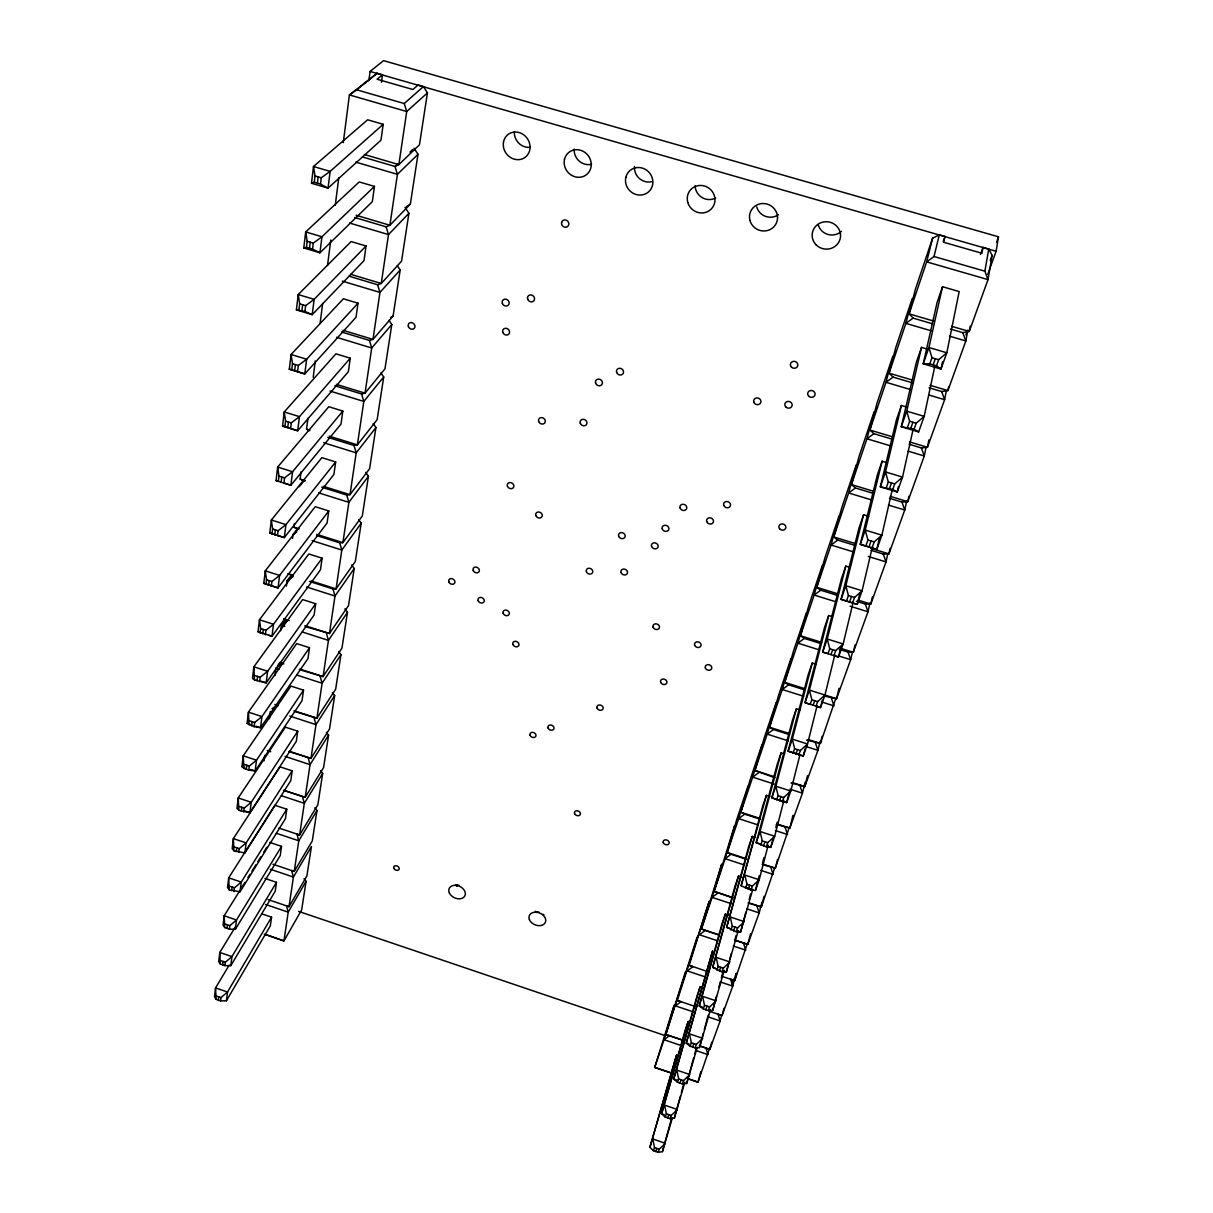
<?xml version="1.0" encoding="UTF-8"?>
<svg xmlns="http://www.w3.org/2000/svg" width="1213" height="1213" viewBox="0 0 1213 1213"><rect width="100%" height="100%" fill="white"/><g stroke="black" fill="none" stroke-linecap="round" stroke-linejoin="round"><path stroke-width="1.5" d="M241.948 766.586L243.237 755.82L290.953 686.073L303.523 690.167L302.052 700.644L255.155 770.952L248.832 770.119L243.858 768.466L241.948 766.586L244.692 767.495M247.118 723.297L248.438 712.137L296.7 643.587L309.512 647.712L307.981 658.553L260.552 727.709L254.139 726.678L247.118 723.297L249.908 724.222M258.02 631.776L259.461 619.752L308.845 553.977L322.112 558.192L320.475 569.822L271.985 636.294L258.02 631.776L262.387 633.186M263.797 583.347L265.283 570.853L315.244 506.7L328.768 510.946L327.07 523.015L278.035 587.911L263.797 583.347L268.24 584.772M269.802 532.992L271.348 519.998L321.885 457.65L335.667 461.941L333.893 474.465L284.327 537.602L269.802 532.992L272.819 533.947M276.048 480.606L277.656 467.066L328.784 406.719L342.824 411.055L341.005 424.05L290.877 485.261L276.048 480.606L278.353 481.227L278.975 476.148L277.656 467.066L292.56 471.736L342.824 411.055M282.553 426.051L284.236 411.95L335.94 353.817L350.269 358.184L348.374 371.694L297.685 430.751L282.553 426.051L297.685 430.751L299.459 416.65L350.269 358.184M289.331 369.192L291.075 354.484L343.385 298.792L358.017 303.205L356.031 317.26L304.797 373.938L289.331 369.192L304.797 373.938L306.631 359.245L358.017 303.205M296.397 309.891L298.231 294.547L351.133 241.554L366.068 245.996L364.006 260.628L312.211 314.683L296.397 309.891L304.933 311.407L312.211 314.683L314.122 299.338L366.068 245.996M303.781 247.968L305.691 231.941L359.215 181.935L374.453 186.408L372.315 201.661L319.944 252.804L303.781 247.968L306.464 247.331L312.545 249.15L319.944 252.804L321.945 236.778L374.453 186.408M311.498 183.269L313.5 166.499L367.63 119.799L383.202 124.317L380.958 140.208L328.026 188.136L311.498 183.269L314.273 182.223L320.52 184.073L328.026 188.136L330.133 171.382L383.202 124.317M261.811 913.859L271.56 917.164L270.347 925.777L226.406 1000.786L220.599 1000.892L216.126 999.345L215.565 987.913L229.151 965.199M264.904 878.424L276.473 882.321L275.215 891.206L230.804 965.654L224.905 965.624L220.357 964.062L219.796 952.448L235.489 926.702M269.786 842.429L281.537 846.371L280.248 855.529L235.337 929.325L229.363 929.173L224.739 927.581L224.162 915.785L240.038 890.266M229.272 889.857L228.681 877.848L274.82 805.25L286.768 809.223L285.434 818.699L240.038 891.767L229.272 889.857L227.528 887.537L228.681 877.848L241.251 882.109L286.768 809.223M233.957 850.813L233.366 838.608L280.021 766.843L292.166 770.861L290.786 780.641L244.905 852.906L233.957 850.813L232.168 848.615L233.366 838.608L246.148 842.899L292.166 770.861M238.825 810.375L238.218 797.942L285.389 727.148L297.746 731.196L296.321 741.31L249.939 812.649L238.825 810.375L236.975 808.328L238.218 797.942L251.227 802.293L297.746 731.196M243.858 768.466L243.237 755.82L256.489 760.202L303.523 690.167M249.074 725.01L248.438 712.137L261.947 716.565L309.512 647.712M254.487 679.932L253.851 666.816L302.659 599.571L315.698 603.74L314.122 614.976L266.163 682.858L254.487 679.932L252.471 678.401L253.851 666.816L267.618 671.289L315.698 603.74M260.113 633.11L260.659 628.592L259.461 619.752L273.486 624.27L322.112 558.192M265.965 584.469L266.526 579.769L265.283 570.853L279.597 575.417L328.768 510.946M272.03 533.872L272.622 528.989L271.348 519.998L285.95 524.607L335.667 461.941M284.949 426.4L285.586 421.093L284.236 411.95L299.459 416.65L291.302 422.867L290.65 428.174M291.817 369.237L292.485 363.718L291.075 354.484L306.631 359.245L298.322 365.507L297.64 371.026M298.974 309.603L299.672 303.841L298.231 294.547L314.122 299.338L305.646 305.646L304.933 311.407M306.464 247.331L307.177 241.296L305.691 231.941L321.945 236.778L313.288 243.131L312.545 249.15M314.273 182.223L315.031 175.93L313.5 166.499L330.133 171.382L321.278 177.765L320.52 184.073M218.355 1000.119L218.765 996.828M222.631 964.835L223.04 961.454M227.058 928.37L227.483 924.867M231.622 890.66L232.062 887.021M236.353 851.617L236.823 847.857M241.266 811.194L241.736 807.297M246.345 769.285L246.83 765.251M251.607 725.844L252.122 721.659M257.065 680.766L257.596 676.429M262.751 633.959L263.297 629.441M268.649 585.318L269.21 580.633M274.775 534.751L275.366 529.854M281.158 482.107L281.765 477.027M287.799 427.279L288.436 421.988M294.729 370.132L295.396 364.613M301.961 310.513L302.659 304.736M309.497 248.24L310.24 242.206M317.397 183.148L318.155 176.84M220.599 1000.892L220.993 997.602L227.498 992.037L271.56 917.164M224.905 965.624L225.33 962.227L231.926 956.617L276.473 882.321M229.363 929.173L229.803 925.655L236.505 919.985L281.537 846.371M233.988 891.449L234.427 887.825L241.251 882.109L240.038 891.767M238.764 852.421L239.219 848.66L246.148 842.899L244.905 852.906M243.707 811.997L244.177 808.116L251.227 802.293L249.939 812.649L244.586 810.875M248.832 770.119L249.317 766.085L256.489 760.202L255.155 770.952L250.606 769.451M254.139 726.678L254.654 722.493L261.947 716.565L260.552 727.709L255.928 726.193M259.658 681.615L260.189 677.263L267.618 671.289L266.163 682.858L261.447 681.327M265.374 634.808L265.935 630.29L273.486 624.27L271.985 636.294L268.786 635.248M271.318 586.182L271.894 581.482L279.597 575.417L278.035 587.911L269.877 585.288M277.504 535.615L278.111 530.733L285.95 524.607L284.327 537.602L274.335 534.433M284.57 477.907L283.948 482.986L290.877 485.261L292.56 471.736L284.57 477.907L278.975 476.148M226.406 1000.786L227.498 992.037L215.565 987.913L214.519 996.661L216.126 999.345M230.804 965.654L231.926 956.617L219.796 952.448L218.719 961.5L220.357 964.062M235.337 929.325L236.505 919.985L224.162 915.785L223.056 925.14L224.739 927.581M263.994 760.854L264.692 755.381M269.392 718.687L270.317 711.546M274.926 675.626L275.867 668.242L281.841 663.92M280.688 630.699L281.386 625.256L285.616 619.434M286.404 586.106L287.087 580.739L291.605 574.735M292.53 538.314L293.015 534.599L297.579 528.732M297.973 529.353L293.955 527.185L294.441 523.5M304.19 481.394L300.142 479.059L301.067 471.766M309.285 430.782L306.54 429.114L307.935 418.227M313.197 377.258L315.289 360.958M320.111 323.355L322.658 303.432M327.525 265.48L330.785 240.068M335.243 205.3L338.761 177.947M343.279 142.649L349.405 94.932L377.137 73.265L382.489 74.797L381.458 82.287M368.813 80.801L370.071 71.431L383.535 60.65L998.481 236.808L996.085 251.303L987.746 274.441M304.008 878.728L306.07 881.32L301.673 909.841L283.948 940.909L264.222 934.177M314.849 807.813L316.972 810.542L312.302 840.897L294.243 871.404L291.636 870.54L293.41 877.044L289.012 906.702L268.058 899.591M320.52 770.649L322.673 773.439L317.851 804.78L299.641 834.969L296.973 834.21L298.777 840.791L294.243 871.404L272.94 864.232M326.388 732.273L328.571 735.139L323.598 767.495L305.206 797.335L283.417 790.36M332.453 692.623L334.667 695.565L329.527 728.998L310.968 758.428L288.785 751.529M338.715 651.639L340.959 654.656L335.652 689.211L316.911 718.217L294.334 711.379M344.917 608.865L347.479 612.353L341.975 648.091L323.083 676.596L299.247 669.576M351.618 564.97L354.226 568.563L348.525 605.56L329.451 633.52L305.176 626.575M358.548 519.528L361.201 523.228L355.303 561.528L336.062 588.896L332.969 588.957L309.512 581.467M365.75 472.433L368.434 476.239L362.323 515.934L342.9 542.636L339.746 542.863L316.881 535.646M373.21 423.61L375.939 427.522L369.601 468.688L350.011 494.661L346.751 495.071L321.672 487.217M380.943 372.952L383.717 376.985L377.137 419.683L357.38 444.868L354.029 445.474L327.783 437.347M388.979 320.353L391.799 324.508L384.961 368.843L365.037 393.148L361.595 393.967L334.833 385.764M341.505 331.968L369.449 340.444L372.982 339.397L393.088 316.062L400.184 269.983L397.318 265.692M405.021 207.393L408.917 213.306L401.533 261.204L381.261 283.478L377.622 284.767L349.101 276.215M354.636 217.491L386.128 226.831L389.889 225.269L410.328 204.163L418 154.309L414.042 148.198M382.489 74.797L377.107 79.224L412.905 89.519L418.045 85.016L423.428 86.563L427.446 92.885L419.455 144.802L398.865 164.604L394.998 166.469L362.823 157.053M980.468 254.487L983 247.391L988.747 249.044L992.113 255.352L988.004 279.612L969.263 331.467L962.788 332.65L950.37 329.011M932.63 323.826L913.116 318.109L909.098 313.864L926.656 261.872L988.004 279.612L984.865 271.196L988.747 249.044M970.248 326.039L969.263 331.467L951.568 326.282M967.853 329.997L965.851 340.944L947.899 390.601L941.652 391.511L929.052 387.781M983 247.391L981.924 253.274L943.653 242.266L945.018 236.49L939.287 234.837L932.57 238.233L915.436 289.119L909.098 313.864L933.874 321.111M948.581 387.068L947.899 390.601L930.083 385.325M946.352 390.783L944.624 399.684L927.414 447.279L921.38 447.946L909.068 444.246M928.915 439.925L927.414 447.279L909.447 441.896M926.156 446.748L924.276 455.997L907.779 501.666L901.941 502.076L889.417 498.285M942.501 361.777L941 369.07L923.229 363.824L937.133 302.264L942.516 286.723L959.18 291.56L946.807 352.771L941 369.07L936.512 365.826L929.81 363.839L923.229 363.824L928.931 347.509L942.516 286.723M908.901 496.314L907.779 501.666L890.175 496.329M934.692 366.842L924.17 416.362L918.635 431.934L901.289 426.733L916.361 362.262L921.516 347.388L926.944 348.98M906.657 501.06L904.746 510.021L888.917 553.871L883.261 554.068L871.01 550.308M890.115 548.367L888.917 553.871L871.131 548.412M887.628 554.523L886.006 561.907L870.782 604.044L865.324 604.044L856.393 601.269M912.934 430.115L902.548 477.103L897.256 491.978L880.32 486.838L896.452 419.759L901.395 405.506L906.702 407.083M898.469 486.504L897.256 491.978L892.738 489.506L880.32 486.838L885.505 471.948L901.395 405.506M872.374 596.948L870.782 604.044L858.182 600.132M869.994 602.861L867.992 611.761L853.346 652.291L848.054 652.109L839.32 649.364M892.283 489.612L881.881 535.176L876.817 549.398L860.26 544.334L877.363 474.92L882.109 461.228L887.294 462.805M879.349 538.375L876.817 549.398L860.26 544.334L865.233 530.081L882.109 461.228M855.013 645.028L853.346 652.291L841.003 648.424M921.516 347.388L906.718 411.162L901.289 426.733L914.117 429.084L918.635 431.934M852.345 652.442L850.662 659.72L836.576 698.718L824.309 696.11M835.636 698.87L820.413 743.433L806.69 740.127M839.032 688.241L836.576 698.718L809.405 690.106L828.691 615.507L831.951 616.507M872.405 546.82L862.094 590.746L857.242 604.377L841.064 599.358L859.031 527.867L863.58 514.721L868.675 516.268M859.85 593.309L857.242 604.377L841.064 599.358L845.825 585.712L863.58 514.721M853.255 601.845L843.141 643.982L838.486 657.037L822.672 652.078L841.428 578.737L845.795 566.107L849.115 567.123M820.064 741.416L817.926 750.331L804.841 786.54L791.058 782.991M822.111 736.321L820.413 743.433L808.131 739.521M840.67 648.045L838.486 657.037L833.983 655.52L835.712 650.608L843.141 643.982L827.236 639.008L845.795 566.107M805.083 782.324L802.445 793.181L789.83 828.1L776.335 824.446M807.479 775.698L804.841 786.54L792.362 782.521M932.57 238.233L926.656 261.872L934.025 256.519L939.287 234.837M822.323 700.204L820.519 707.558L816 706.3L817.668 701.599L824.976 695.019L834.817 654.793M789.329 827.175L775.334 868.205L762.143 864.46M792.984 815.288L789.83 828.1L777.578 824.127M817.062 705.769L807.54 744.009L803.249 756.033L788.101 751.181L808.207 674.716L812.24 663.026L815.833 664.148M774.864 867.371L761.339 906.945L748.042 902.972M805.083 748.724L803.249 756.033L788.101 751.181L792.301 739.142L812.24 663.026M777.533 859.441L775.334 868.205L762.871 864.126M764.038 896.301L761.339 906.945L749.103 902.897M799.943 754.85L790.785 791.043L786.676 802.612L771.832 797.82L792.514 720.037L796.41 708.771L799.928 709.893M789.436 791.71L786.676 802.612L778.17 799.867M761.885 902.26L759.186 912.919L747.815 944.366L734.805 940.302M747.572 942.971L734.744 980.544L730.56 979.27L732.728 986.124L722.099 1015.539L718.02 1014.174L720.143 1020.937L709.863 1049.397L699.295 1045.818M783.901 800.353L774.698 836.257L770.74 847.387L766.267 846.826L756.184 842.641L777.397 763.705L781.142 752.848L784.599 753.955M750.559 933.631L747.815 944.366L735.336 940.211M736.609 973.326L734.744 980.544L721.583 976.283M772.59 840.169L770.74 847.387L767.404 846.295M775.835 827.569L777.215 822.156M769.815 796.441L766.434 795.349L762.81 805.826L741.143 885.778L750.953 890.099L755.396 890.463L759.202 875.862M762.522 863.095L763.947 857.621M768.178 845.203L759.202 879.759L755.396 890.463M736.003 973.493L732.728 986.124L720.492 982.03M721.568 1015.493L720.143 1020.937L707.634 1016.721M722.569 1013.719L723.994 1008.276M709.893 1047.335L698.021 1082.193L687.619 1078.645M711.788 1042.103L709.863 1049.397L700.689 1046.197M745.843 912.1L740.627 931.933L736.2 931.766L726.648 927.308L748.739 846.462L752.242 836.348L755.563 837.44M749.164 899.47L750.589 894.057M752.788 889.25L740.627 931.933L737.428 930.871M728.816 962.788L726.405 971.901L722.008 971.901L712.698 967.322L735.169 885.687L738.535 875.938L741.795 876.999M729.786 959.149L731.242 953.691M734.623 940.939L736.064 935.481M796.41 708.771L775.865 786.236L771.832 797.82L776.472 799.306M700.78 1071.746L698.021 1082.193L686.983 1078.236M738.126 931.084L726.405 971.901L723.266 970.855M724.237 970.385L712.698 1010.429L708.301 1010.581L703.237 1008.882L699.234 1005.895L722.038 923.593L725.313 914.162L728.513 915.224M710.53 1009.474L699.461 1047.607L695.094 1047.911L690.121 1046.228L686.255 1043.119L712.516 951.113L686.255 1043.119L688.999 1044.059M781.142 752.848L760.066 831.512L756.184 842.641L760.733 844.127M712.698 1010.429L716.534 996.055M718.945 987.079L720.386 981.696M721.341 978.103L722.781 972.72M766.434 795.349L741.143 885.778M699.461 1047.607L703.358 1033.127M704.328 1029.519L708.24 1015.054M752.242 836.348L726.648 927.308L729.559 928.263M703.676 988.034L700.144 986.851L697.096 995.676L673.715 1079.054L677.461 1082.269L682.343 1083.937L686.679 1083.482L693.593 1058.024M694.594 1054.385L696.065 1048.927M697.248 1047.319L686.679 1083.482M672.275 1118.204L662.419 1151.653L658.128 1152.35L653.413 1150.712L649.895 1147.331L676.581 1054.916L649.895 1147.331M691.653 1022.604L688.18 1021.437L685.224 1029.973L661.601 1113.777L665.24 1117.082L670.031 1118.72L674.337 1118.159L680.341 1096.218M681.342 1092.564L683.844 1083.421M684.89 1082.148L674.337 1118.159M662.419 1151.653L671.805 1117.522M738.535 875.938L712.698 967.322L715.549 968.277M725.313 914.162L699.234 1005.895L702.039 1006.851M700.144 986.851L673.715 1079.054L677.764 1080.449M688.18 1021.437L661.601 1113.777L664.254 1114.686M685.436 971.78L665.801 1034.477L683.435 1040.451M697.141 937.043L665.801 1034.477L683.344 1040.314M693.336 1011.9L675.459 1005.88L680.993 1001.711L677.294 1000.452L709.226 901.168L689.166 965.29L692.881 966.685L687.271 970.916L704.753 976.768M943.198 241.812L945.018 236.49M828.691 615.507L824.491 627.652L805.023 702.645L810.163 704.45L811.831 699.749L809.405 690.106L805.023 702.645L820.519 707.558L824.976 695.019M653.413 1150.712L654.52 1147.589L652.806 1138.977L665.376 1143.328L659.235 1149.227L658.128 1152.35M665.24 1117.082L666.377 1113.837L664.618 1105.134L677.415 1109.531L671.183 1115.49L670.031 1118.72M677.461 1082.269L678.643 1078.918L676.824 1070.124L689.863 1074.566L683.541 1080.586L682.343 1083.937M690.121 1046.228L691.349 1042.755L689.484 1033.87L702.752 1038.358L696.323 1044.438L695.094 1047.911M703.237 1008.882L704.51 1005.289L702.585 996.313L716.095 1000.846L709.575 1006.987L708.301 1010.581M716.838 970.173L718.141 966.443L716.17 957.375L729.938 961.97L723.327 968.171L722.008 971.901M730.939 930.022L732.303 926.141L730.256 916.983L744.297 921.637L737.58 927.9L736.2 931.766M745.586 888.341L746.996 884.322L744.873 875.058L759.202 879.759L752.378 886.081L750.953 890.099M760.794 845.036L762.249 840.867L760.066 831.512L774.698 836.257L767.753 842.656L766.267 846.826M776.593 800.034L778.124 795.683L775.865 786.236L790.785 791.043L783.734 797.502L782.188 801.838M793.044 753.212L794.636 748.679L792.301 739.142L807.54 744.009L800.353 750.513L798.76 755.032M829.737 648.743L828.009 653.655L822.672 652.078L827.236 639.008L829.737 648.743L835.712 650.608M846.629 600.662L848.418 595.538L845.825 585.712L862.094 590.746L854.543 597.433L852.724 602.558M866.052 545.365L867.932 540.012L865.233 530.081L881.881 535.176L874.179 541.923L872.299 547.275M886.354 487.565L888.31 481.97L885.505 471.948L902.548 477.103L894.724 483.911L892.738 489.506M907.582 427.128L909.644 421.275L906.718 411.162L924.17 416.362L916.194 423.231L914.117 429.084M929.81 363.839L931.963 357.714L928.931 347.509L946.807 352.771L938.68 359.685L936.512 365.826M655.778 1151.531L656.885 1148.408M667.635 1117.901L668.772 1114.656M679.902 1083.103L681.084 1079.752M692.608 1047.062L693.836 1043.589M705.769 1009.732L707.043 1006.138M719.415 971.037L720.734 967.307M733.577 930.887L734.942 927.02M748.269 889.22L749.679 885.202M763.523 845.931L764.994 841.761M779.398 800.929L780.929 796.592M795.895 754.122L797.487 749.604M813.089 705.375L814.742 700.674M830.996 654.58L832.725 649.683M849.676 601.618L851.481 596.493M869.175 546.32L871.055 540.968M889.538 488.536L891.51 482.941M910.857 428.098L912.919 422.245M933.161 364.84L935.329 358.699M996.555 242.145L998.481 236.808M990.233 260.613L992.113 255.352M731.773 984.334L733.698 978.997M965.927 334.924L967.216 331.376M306.07 881.32L288.209 912.161L283.948 940.909L266.117 934.616M316.972 810.542L298.777 840.791L276.321 833.27M322.673 773.439L304.311 803.34L299.641 834.969L278.854 828.024M242.009 887.082L244.996 882.291M247.968 877.515L249.954 874.315M251.925 871.131L255.898 864.748M257.884 861.564L260.856 856.772M263.828 851.996L266.815 847.205M328.571 735.139L310.043 764.645L305.206 797.335L284.069 790.315M543.909 914.754L542.969 914.268M334.667 695.565L315.971 724.646L310.968 758.428L289.467 751.347M340.959 654.656L322.097 683.253L316.911 718.217L294.137 710.773M536.646 912.312L536.313 912.328A7.672 5.292 15.3 0 1 535.327 911.297M347.479 612.353L328.435 640.403L323.083 676.596L299.899 669.091M354.226 568.563L335 596.038L329.451 633.52L304.994 625.65M277.959 665.27L280.067 662.313M361.201 523.228L341.808 550.035L336.062 588.896L311.15 580.951M368.434 476.239L348.874 502.334L342.9 542.636L316.684 534.357M375.939 427.522L356.197 452.843L350.011 494.661L323.295 486.307M299.141 486.747L303.766 481.061M383.717 376.985L363.809 401.427L357.38 444.868L329.329 436.18M391.799 324.508L371.709 347.995L365.037 393.148L336.426 384.385M400.184 269.983L379.942 292.424L372.982 339.397L343.021 330.3M408.917 213.306L388.494 234.594L381.261 283.478L350.678 274.305M418 154.309L397.424 174.323L389.889 225.269L356.106 215.262M397.712 163.846L394.998 166.469L397.424 174.323L355.803 162.133M409.964 152.11L412.678 149.502M427.446 92.885L406.719 111.505L398.865 164.604L364.37 154.521M404.232 103.53L406.719 111.505L349.405 94.932L356.743 89.823L404.232 103.53L423.428 86.563M356.743 89.823L377.137 73.265M669.47 1035.614L664.027 1039.723L654.686 1067.425L672.017 1073.338M719.112 935.102L705.178 930.477L699.476 934.768L717.262 940.682M744.873 858.804L731.045 854.286L725.147 858.698L714.123 891.373L732.076 897.711M717.884 893.026L712.092 897.377L701.432 928.961L705.178 930.477M760.506 819.306L744.676 814.166L738.672 818.654L727.254 852.481L731.045 854.286M789.178 734.547L773.409 729.513L767.207 734.138L754.941 770.482L774.925 777.791M758.777 772.605L752.682 777.154L740.855 812.21L744.676 814.166M804.659 689.894L788.586 684.814L782.279 689.515L769.542 727.224L773.409 729.513M836.773 595.189L820.716 590.215L814.166 595.052L800.428 635.733L804.355 638.417L820.079 643.345M804.355 638.417L797.911 643.178L784.705 682.328L788.586 684.814M855.241 545.471L837.728 540.103L831.057 545.031L816.774 587.304L820.716 590.215M873.315 493.403L855.438 487.975L848.63 492.978L833.771 536.965L837.728 540.103M912.873 382.974L893.071 377.122L886.006 382.292L869.873 430.039L873.876 433.693L891.464 438.97M873.876 433.693L866.931 438.772L851.465 484.578L855.438 487.975M913.116 318.109L905.884 323.371L889.068 373.179L893.071 377.122M272.015 708.71L276.412 705.511M287.087 580.739L293.273 576.296L288.012 573.582L293.349 575.28M293.015 534.599L296.791 531.885M406.355 206.589L410.328 204.163M390.556 317.503L393.088 316.062M458.939 885.156L456.543 885.566A7.642 5.246 12.5 0 1 455.603 884.565M538.83 911.949L536.313 912.328M370.071 71.431L996.085 251.303M934.025 256.519L984.865 271.196M931.326 330.831L905.884 323.371L912.297 298.443L895.846 347.252L889.068 373.179L912.252 380.048M949.491 336.153L965.851 340.944L962.788 332.65M315.031 175.93L321.278 177.765M931.963 357.714L938.68 359.685M349.526 223.025L388.494 234.594L386.128 226.831M910.872 389.676L886.006 382.292L892.829 356.182L877.06 403.034L869.873 430.039L893.253 437.044M928.627 394.938L944.624 399.684L941.652 391.511M307.177 241.296L313.288 243.131M909.644 421.275L916.194 423.231M342.278 281.113L379.942 292.424L377.622 284.767M890.221 445.762L866.931 438.772L874.164 411.616L859.001 456.619L851.465 484.578L874.346 491.523M908.143 451.145L924.276 455.997L921.38 447.946M299.672 303.841L305.646 305.646M888.31 481.97L894.724 483.911M336.577 337.32L371.709 347.995L369.449 340.444M872.162 500.12L848.63 492.978L856.226 464.867L841.64 508.126L833.771 536.965L855.12 543.515M888.462 505.078L904.746 510.021L901.941 502.076M292.485 363.718L298.322 365.507M867.932 540.012L874.179 541.923M329.951 391.026L363.809 401.427L361.595 393.967M854.104 552.097L831.057 545.031L838.971 516.056L824.946 557.692L816.774 587.304L838.38 594.006M868.281 556.464L886.006 561.907L883.261 554.068M285.586 421.093L291.302 422.867M848.418 595.538L854.543 597.433M306.54 429.114L310.043 430.206M323.613 442.73L356.197 452.843L354.029 445.474M835.696 601.739L814.166 595.052L822.369 565.319L808.874 605.408L800.428 635.733L821.595 642.344M850.055 606.197L867.992 611.761L865.324 604.044M300.142 479.059L305.479 480.727M318.685 492.872L348.874 502.334L346.751 495.071M819.018 649.804L797.911 643.178L806.387 612.762L793.378 651.381L784.705 682.328L804.371 688.544M838.35 655.854L850.662 659.72L848.054 652.109M293.955 527.185L299.202 528.838M312.181 540.664L341.808 550.035L339.746 542.863M803.673 696.277L782.279 689.515L790.997 658.462L778.458 695.701L769.542 727.224L788.844 733.365M821.504 701.918L833.983 705.875L831.451 698.37M272.622 528.989L278.111 530.733M811.831 699.749L817.668 701.599M306.616 586.971L335 596.038L332.969 588.957M788.192 740.84L767.207 734.138L776.153 702.539L764.038 738.459L754.941 770.482L774.546 776.79M805.69 746.42L817.926 750.331L815.439 742.917M266.526 579.769L271.894 581.482M794.636 748.679L800.353 750.513M284.024 618.903L289.255 620.586M284.873 626.378L281.386 625.256L287.451 620.874L283.569 618.979M302.295 631.988L328.435 640.403L326.449 633.413M774.015 784.023L752.682 777.154L761.825 745.055L750.134 779.732L740.855 812.21L760.096 818.457M789.997 789.178L802.445 793.181L800.019 785.872M260.659 628.592L265.935 630.29M778.124 795.683L783.734 797.502M280.294 662.723L283.857 663.875M275.867 668.242L279.43 669.394M297.2 675.171L322.097 683.253L320.141 676.354M757.867 824.885L738.672 818.654L747.996 786.1L736.7 819.609L727.254 852.481L746.844 858.895M775.304 830.541L787.51 834.514L785.145 827.296M255.018 675.58L260.189 677.263M762.249 840.867L767.753 842.656M274.866 704.465L278.384 705.617M289.755 716.064L315.971 724.646L314.061 717.823M744.691 865.096L725.147 858.698L734.623 825.765L714.123 891.373L733.365 897.711M760.672 870.328L773.09 874.391L770.786 867.28M249.575 720.825L254.654 722.493M746.996 884.322L752.378 886.081M745.601 887.234L750.498 888.856M267.178 750.498L270.757 751.681M285.04 756.396L310.043 764.645L308.178 757.913M731.272 903.715L712.092 897.377L721.72 864.096L701.432 928.961L719.279 934.889M746.965 908.886L759.186 912.919L756.912 905.884M244.344 764.433L249.317 766.085M732.303 926.141L737.58 927.9M281.492 795.758L304.311 803.34L302.477 796.683M733.274 946.004L745.737 950.143L743.508 943.198M239.295 806.478L244.177 808.116M718.141 966.443L723.327 968.171M689.166 965.29L707.24 971.477M234.412 847.053L239.219 848.66M704.51 1005.289L709.575 1006.987M677.294 1000.452L695.216 1006.487M709.211 1011.202L722.099 1015.539M270.393 869.281L293.41 877.044L311.438 846.477L306.904 875.892L289.012 906.702L286.465 905.747L288.209 912.161L265.571 904.473M229.712 886.233L234.427 887.825M691.349 1042.755L696.323 1044.438M298.595 911.388L665.133 1035.614M681.615 1045.697L664.027 1039.723L674.094 1005.425L654.686 1067.425L670.85 1072.732M695.671 1050.458L707.967 1054.643L705.89 1047.956M225.163 924.079L229.803 925.655M678.643 1078.918L683.541 1080.586M220.766 960.666L225.33 962.227M666.377 1113.837L671.183 1115.49M216.521 996.055L220.993 997.602M654.52 1147.589L659.235 1149.227M530.142 147.304A14.025 12.767 55.5 0 1 514.327 131.792M591.58 164.271A13.965 12.964 53.3 0 1 574.189 149.063M651.806 181.677A13.904 13.146 49.4 0 1 634.49 166.454M715.715 197.946A13.874 13.328 41.5 0 1 695.125 185.771M778.397 214.671A13.874 13.464 25.9 0 1 756.73 206.907M841.413 231.365A13.98 13.51 6.9 0 1 818.229 224.663M457.453 885.02A7.718 0.849 -71.4 0 1 456.543 885.566M529.399 919.606A8.718 6.338 22.8 0 0 543.682 924.412A8.718 6.338 22.8 0 0 538.981 912.783A8.718 6.338 22.8 0 0 529.399 919.606M449.295 892.783A8.673 6.277 25.2 0 0 463.442 897.559A8.673 6.277 25.2 0 0 458.469 885.884A8.673 6.277 25.2 0 0 449.295 892.783M507.428 486.201A3.457 2.926 32 0 0 513.069 487.96A3.457 2.926 32 0 0 511.158 482.713A3.457 2.926 32 0 0 507.428 486.201M694.609 645.119A3.366 2.79 19.5 0 0 700.174 646.878A3.366 2.79 19.5 0 0 698.582 641.995A3.366 2.79 19.5 0 0 694.609 645.119M597.069 708.058A3.23 2.578 23 0 0 602.376 709.772A3.23 2.578 23 0 0 600.723 705.162A3.23 2.578 23 0 0 597.069 708.058M408.402 326.631A3.639 3.108 43 0 0 414.224 328.405A3.639 3.108 43 0 0 412.102 322.703A3.639 3.108 43 0 0 408.402 326.631M561.589 222.525A3.821 3.503 45.8 0 0 566.335 227.149A3.821 3.503 45.8 0 0 567.608 221.054A3.821 3.503 45.8 0 0 561.589 222.525M502.349 303.341A3.7 3.275 41.6 0 0 508.338 305.13A3.7 3.275 41.6 0 0 506.306 299.277A3.7 3.275 41.6 0 0 502.349 303.341M595.583 383.141A3.624 3.23 32 0 0 601.527 384.946A3.624 3.23 32 0 0 599.677 379.275A3.624 3.23 32 0 0 595.583 383.141M616.613 372.346A3.639 3.275 31.2 0 0 622.618 374.165A3.639 3.275 31.2 0 0 620.783 368.449A3.639 3.275 31.2 0 0 616.613 372.346M791.452 367.13A3.76 3.457 15.1 0 0 797.714 365.871A3.76 3.457 15.1 0 0 793.181 361.383A3.76 3.457 15.1 0 0 791.452 367.13M723.676 505.23A3.548 3.093 19.4 0 0 729.544 507.049A3.548 3.093 19.4 0 0 727.921 501.682A3.548 3.093 19.4 0 0 723.676 505.23M706.694 521.484A3.518 3.048 20.3 0 0 712.516 523.288A3.518 3.048 20.3 0 0 710.879 517.996A3.518 3.048 20.3 0 0 706.694 521.484M680.038 507.944A3.518 3.048 22.2 0 0 685.845 509.748A3.518 3.048 22.2 0 0 684.162 504.426A3.518 3.048 22.2 0 0 680.038 507.944M705.344 667.893A3.351 2.744 18.9 0 0 710.879 669.652A3.351 2.744 18.9 0 0 709.317 664.83A3.351 2.744 18.9 0 0 705.344 667.893M512.917 644.512A3.26 2.623 27.4 0 0 518.254 646.211A3.26 2.623 27.4 0 0 516.45 641.48A3.26 2.623 27.4 0 0 512.917 644.512M663.238 842.61A3.123 2.381 19.5 0 0 668.363 844.309A3.123 2.381 19.5 0 0 666.862 840.048A3.123 2.381 19.5 0 0 663.238 842.61M530.081 735.29A3.154 2.471 25.1 0 0 535.267 736.973A3.154 2.471 25.1 0 0 533.553 732.516A3.154 2.471 25.1 0 0 530.081 735.29M586.379 571.687A3.381 2.835 25.9 0 0 591.959 573.431A3.381 2.835 25.9 0 0 590.2 568.412A3.381 2.835 25.9 0 0 586.379 571.687M548.064 727.982A3.184 2.502 24.6 0 0 553.28 729.68A3.184 2.502 24.6 0 0 551.581 725.177A3.184 2.502 24.6 0 0 548.064 727.982M653.064 627.151A3.366 2.79 21.7 0 0 658.598 628.895A3.366 2.79 21.7 0 0 656.961 623.998A3.366 2.79 21.7 0 0 653.064 627.151M662.237 528.898A3.487 2.987 22.9 0 0 667.984 530.688A3.487 2.987 22.9 0 0 666.301 525.441A3.487 2.987 22.9 0 0 662.237 528.898M651.548 546.381A3.457 2.942 23.1 0 0 657.249 548.155A3.457 2.942 23.1 0 0 655.551 542.984A3.457 2.942 23.1 0 0 651.548 546.381M618.63 536.161A3.442 2.942 25.1 0 0 624.316 537.935A3.442 2.942 25.1 0 0 622.572 532.765A3.442 2.942 25.1 0 0 618.63 536.161M621.056 572.536A3.412 2.866 24.2 0 0 626.666 574.295A3.412 2.866 24.2 0 0 624.953 569.231A3.412 2.866 24.2 0 0 621.056 572.536M503.168 613.353A3.29 2.669 28.4 0 0 508.55 615.067A3.29 2.669 28.4 0 0 506.731 610.245A3.29 2.669 28.4 0 0 503.168 613.353M478.18 600.708A3.29 2.669 29.7 0 0 483.547 602.406A3.29 2.669 29.7 0 0 481.697 597.569A3.29 2.669 29.7 0 0 478.18 600.708M448.855 581.937A3.305 2.684 31.2 0 0 454.223 583.635A3.305 2.684 31.2 0 0 452.328 578.753A3.305 2.684 31.2 0 0 448.855 581.937M473.222 570.459A3.321 2.729 30.7 0 0 478.65 572.172A3.321 2.729 30.7 0 0 476.77 567.244A3.321 2.729 30.7 0 0 473.222 570.459M808.707 396.196A3.745 3.412 13.3 0 0 814.969 394.983A3.745 3.412 13.3 0 0 810.481 390.556A3.745 3.412 13.3 0 0 808.707 396.196M785.872 407.052A3.715 3.366 15.5 0 0 792.044 405.87A3.715 3.366 15.5 0 0 787.571 401.473A3.715 3.366 15.5 0 0 785.872 407.052M753.758 401.988A3.684 3.351 18.5 0 0 759.884 403.838A3.684 3.351 18.5 0 0 758.246 398.091A3.684 3.351 18.5 0 0 753.758 401.988M393.861 868.311A2.926 2.108 27.1 0 0 398.607 869.903A2.926 2.108 27.1 0 0 396.848 865.93A2.926 2.108 27.1 0 0 393.861 868.311M779.853 529.065A3.563 3.093 15.5 0 0 785.766 528.095A3.563 3.093 15.5 0 0 781.475 523.955A3.563 3.093 15.5 0 0 779.853 529.065M660.615 682.222A3.305 2.684 20.7 0 0 666.058 683.965A3.305 2.684 20.7 0 0 664.451 679.219A3.305 2.684 20.7 0 0 660.615 682.222M535.843 515.57A3.427 2.896 29.8 0 0 541.453 517.329A3.427 2.896 29.8 0 0 539.603 512.159A3.427 2.896 29.8 0 0 535.843 515.57M538.663 421.472A3.548 3.078 33.3 0 0 544.47 423.261A3.548 3.078 33.3 0 0 542.56 417.772A3.548 3.078 33.3 0 0 538.663 421.472M502.819 332.392A3.654 3.214 39.7 0 0 508.747 334.182A3.654 3.214 39.7 0 0 506.731 328.42A3.654 3.214 39.7 0 0 502.819 332.392M574.583 813.574A3.093 2.365 22.6 0 0 579.662 815.242A3.093 2.365 22.6 0 0 578.055 810.966A3.093 2.365 22.6 0 0 574.583 813.574M580.254 423.201A3.563 3.123 31 0 0 586.106 424.99A3.563 3.123 31 0 0 584.257 419.471A3.563 3.123 31 0 0 580.254 423.201M527.685 299.171A3.715 3.305 40.9 0 0 533.705 300.976A3.715 3.305 40.9 0 0 531.703 295.077A3.715 3.305 40.9 0 0 527.685 299.171M503.501 141.997A14.268 12.934 54.4 0 0 521.059 159.282A14.268 12.934 54.4 0 0 525.426 136.265A14.268 12.934 54.4 0 0 503.501 141.997M564.439 159.631A14.207 13.131 52 0 0 581.906 176.916A14.207 13.131 52 0 0 586.758 153.96A14.207 13.131 52 0 0 564.439 159.631M625.832 177.386A14.147 13.328 47.8 0 0 643.193 194.687A14.147 13.328 47.8 0 0 648.546 171.791A14.147 13.328 47.8 0 0 625.832 177.386M687.771 202.374A14.116 13.51 40 0 0 711.061 209.212A14.116 13.51 40 0 0 704.526 186.014A14.116 13.51 40 0 0 687.771 202.374M749.937 220.372A14.131 13.646 25.9 0 0 773.394 227.271A14.131 13.646 25.9 0 0 767.207 204.102A14.131 13.646 25.9 0 0 749.937 220.372M816.076 244.783A14.222 13.707 9 0 0 839.987 239.431A14.222 13.707 9 0 0 822.99 222.07A14.222 13.707 9 0 0 816.076 244.783"/></g></svg>
